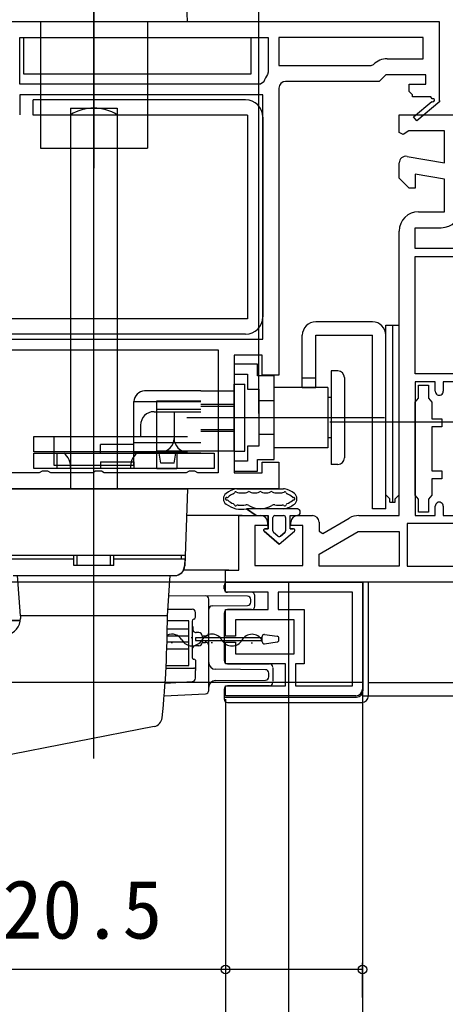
# Model space of a CAD drawing. Units: millimetres, scale not verified. Extents: x -525 to 525, y -783 to 779.
# Drawn here: x 198.2 to 261.9, y -621.9 to -474.4 of the extents above; entities that cross this region are included whole.
import ezdxf
from ezdxf.enums import TextEntityAlignment as Align

# ---------------------------------------------------------------- set-up
doc = ezdxf.new("R2010")
doc.units = ezdxf.units.MM
doc.header["$LTSCALE"] = 4
for name, color, linetype in [('0-2_YKK_11', 7, 'Continuous'), ('0-4_YKK_12', 2, 'Continuous'), ('0-5_YKK_13', 4, 'Continuous'), ('0-7_YKK_D', 6, 'Continuous')]:
    doc.layers.add(name, color=color, linetype=linetype)
doc.styles.add('ＭＳ ゴシック', font='')
doc.styles.get('ＭＳ ゴシック').set_extended_font_data('MS Gothic')

msp = doc.modelspace()

# ---------------------------------------------------------------- linework, layer by layer
at = {"layer": '0-2_YKK_11'}
for p, q in [((261.6, -547.3), (261.6, -548.7)), ((239.8, -548.7), (242, -548.7))]:
    msp.add_line(p, q, dxfattribs=at)
for points in [[(256.174, -494.915), (261.8, -495.907), (261.8, -491.1), (256.444, -491.1), (255.576, -491.642), (255, -491.323), (255, -488.7), (282.642, -488.7), (284.95, -444.648)], [(189.003, -474.698), (261.003, -474.698), (261.003, -486.564), (261.08, -486.698), (257.662, -489.603), (257.144, -488.993), (259.863, -486.682)], [(198.203, -477.098), (235.403, -477.098), (235.403, -482.331), (235.3, -482.634)], [(234.74, -483.739), (234.261, -484.098), (198.203, -484.098), (198.203, -477.098)], [(258.603, -477.098), (237.003, -477.098), (237.002, -481.298), (250.802, -481.298), (251.156, -481.151)], [(253.21, -480.298), (258.602, -480.298), (258.603, -477.098)], [(259.929, -486.304), (259.752, -485.998), (257.003, -485.998), (257.003, -485.698), (256.503, -485.198), (256.503, -484.098), (259.003, -484.098), (259.003, -482.698), (253.003, -482.698), (252.003, -483.698), (238.002, -483.698)], [(237.002, -484.698), (237.003, -527.698), (234.503, -527.698), (234.503, -524.698), (230.303, -524.698), (230.303, -542.298), (234.503, -542.298), (234.503, -540.698), (237.003, -540.698), (237.003, -544.698), (166.003, -544.698)], [(191.403, -522.298), (234.603, -522.298), (234.603, -485.698), (198.203, -485.698), (198.203, -488.698)], [(257.9, -503.2), (261.8, -503.2), (261.8, -498.344), (257.4, -497.569), (257.4, -499.7), (256.5, -499.7), (255, -498.2), (255, -495.9)], [(294.6, -508.7), (257.4, -508.7), (257.4, -505.6), (261.3, -505.6)], [(248.973, -548.7), (255, -548.7), (255, -506.1)], [(191.403, -523.898), (227.903, -523.898), (227.903, -542.298), (224.869, -542.298), (224.436, -542.048), (223.57, -542.048), (223.137, -542.298), (210.869, -542.298), (210.436, -542.048), (209.57, -542.048), (209.137, -542.298), (202.869, -542.298), (202.436, -542.048), (201.57, -542.048), (201.137, -542.298), (190.603, -542.298), (190.603, -536.389), (190.72, -536.067)], [(260.4, -530.1), (260.4, -528.7), (257.4, -528.7), (257.4, -548.7), (260.4, -548.7), (260.4, -547.3)], [(261.6, -548.7), (294.6, -548.7), (294.6, -528.7), (261.6, -528.7), (261.6, -530.1)], [(288.2, -557.7), (288.2, -554.8), (282.2, -554.8), (282.2, -557.2), (283.8, -557.2), (283.8, -558.7), (269, -558.7), (269, -571.608), (269.25, -571.904), (269.5, -572.2), (269.5, -573.7), (267, -573.7), (267, -558.7), (229, -558.7), (229, -556.9), (231, -556.9), (231, -548.7), (234.3, -548.7)], [(235.3, -549.7), (235.3, -550.2), (233.4, -550.2), (233.4, -556.2), (240.6, -556.2), (240.6, -550.2), (238.8, -550.2), (238.8, -549.7)], [(243, -549.7), (243, -551.045), (243.567, -551.373), (247.523, -549.089)], [(294.6, -549.9), (256.2, -549.9), (256.2, -556.3), (279.8, -556.3), (279.8, -555.3)], [(229, -558.7), (249.5, -558.7), (249.5, -574.7)], [(248.5, -575.7), (229, -575.7), (229, -574.2), (238, -574.2), (238, -570.9), (229, -570.9), (229, -567.65), (230.5, -567.65), (230.5, -569.4), (239.3, -569.4), (239.3, -564.3), (230.5, -564.3), (230.5, -566.75), (229, -566.75), (229, -562.8), (235.4, -562.8), (235.4, -560.2), (229, -560.2), (229, -558.7)]]:
    msp.add_lwpolyline(points, dxfattribs=at)
for points in [[(257.4, -509.9), (294.6, -509.9), (294.6, -527.5), (257.4, -527.5)], [(257.4, -545.658), (257.4, -531.742), (257.65, -531.446), (257.9, -531.15), (257.9, -529.2), (259.4, -529.2), (259.4, -531.15), (259.65, -531.446), (259.9, -531.742), (259.9, -534.2), (261.4, -534.2), (261.4, -535.4), (259.9, -535.4), (259.9, -542), (261.4, -542), (261.4, -543.2), (259.9, -543.2), (259.9, -545.658), (259.65, -545.954), (259.4, -546.25), (259.4, -548.2), (257.9, -548.2), (257.9, -546.25), (257.65, -545.954)], [(255, -556.3), (243, -556.3), (243, -554.471), (248.839, -551.1), (255, -551.1)], [(248, -574.2), (248, -560.2), (236.9, -560.2), (236.9, -562.8), (240.8, -562.8), (240.8, -570.9), (239.5, -570.9), (239.5, -574.2)]]:
    msp.add_lwpolyline(points, close=True, dxfattribs=at)
for centre, radius, start, end in [((253.21, -483.198), 2.9, 90.00001, 135.09912), ((238.002, -484.698), 3.4, 142.62992, 163.6173), ((238.002, -484.698), 1, 90.00001, 179.99999), ((260.054, -486.52), 0.25, 220.35704, 120.00003), ((256, -495.9), 1, 80.00002, 180), ((261.3, -502.7), 2.9, 270.00001, 359.99999), ((257.9, -506.1), 2.9, 90.00001, 179.99999), ((261, -530.1), 0.6, 179.99999, 0.00001), ((261, -547.3), 0.6, 359.99999, 180.00001), ((234.3, -549.7), 1, 0.00001, 89.99999), ((239.8, -549.7), 1, 90.00001, 179.99999), ((242, -549.7), 1, 0.00001, 89.99999), ((248.973, -551.6), 2.9, 89.99998, 119.99999), ((248.5, -574.7), 1, 270.00001, 359.99999)]:
    msp.add_arc(centre, radius, start, end, dxfattribs=at)
at = {"layer": '0-4_YKK_12'}
for p, q in [((209.305, -574.075), (209.305, -451.251)), ((209.305, -473.386), (209.305, -485.536)), ((231.5, -548.7), (223.166, -548.7)), ((229.5, -556.9), (222.73, -556.9)), ((229, -558.7), (220.655, -558.7)), ((98.5, -564.37), (198.291, -564.37)), ((198.278, -564.47), (98.5, -564.47)), ((223.5, -564.47), (220.303, -564.47)), ((223.5, -571.17), (223.5, -564.47)), ((220.292, -565.67), (223.5, -565.67)), ((220.254, -567.62), (223.5, -567.62)), ((220.275, -566.72), (223.5, -566.72)), ((223.871, -566.966), (224.071, -566.966)), ((229.871, -566.98), (230.071, -566.981)), ((220.223, -568.67), (223.5, -568.67)), ((220.869, -567.718), (221.069, -567.719)), ((226.869, -567.733), (227.069, -567.733)), ((232.869, -567.747), (233.069, -567.748)), ((220.119, -571.17), (223.5, -571.17)), ((250.4, -573.7), (267.5, -573.7))]:
    msp.add_line(p, q, dxfattribs=at)
for centre, start, end in [((220.968, -568.177), 29.06471, 113.69884), ((223.972, -566.507), 209.06471, 330.65963), ((226.968, -568.191), 29.06471, 150.65963), ((229.972, -566.522), 209.06471, 330.65963), ((232.968, -568.206), 29.06471, 150.65963)]:
    msp.add_arc(centre, 1.718, start, end, dxfattribs=at)
at = {"layer": '0-5_YKK_13'}
for p, q in [((209.305, -434.329), (209.305, -496.703)), ((223.305, -474.703), (222.902, -463.15)), ((195.305, -474.703), (223.305, -474.703)), ((201.305, -474.698), (201.305, -493.698)), ((217.305, -474.698), (217.305, -493.698)), ((232.003, -486.45), (200.202, -486.45)), ((200.202, -488.05), (200.202, -486.45)), ((200.202, -488.75), (200.202, -486.45)), ((205.805, -487.7), (205.805, -544.7)), ((205.805, -487.7), (212.805, -487.7)), ((212.805, -487.7), (212.805, -544.7)), ((232.303, -488.75), (200.202, -488.75)), ((209.305, -546.784), (209.305, -488.77)), ((232.303, -488.75), (232.303, -519.25)), ((234.603, -489.05), (234.603, -518.95)), ((201.305, -493.698), (217.305, -493.698)), ((232.303, -519.25), (193.603, -519.25)), ((251.003, -519.7), (242.503, -519.7)), ((253.003, -545.6), (253.003, -520.2)), ((253.003, -520.2), (254.003, -520.2)), ((254.003, -520.2), (255.003, -520.2)), ((254.003, -520.2), (254.003, -546.7)), ((254.003, -520.2), (254.003, -546.7)), ((254.003, -520.2), (254.003, -546.7)), ((255.003, -545.6), (255.003, -520.2)), ((232.003, -521.55), (193.603, -521.55)), ((240.503, -529.6), (240.503, -521.7)), ((251.003, -547.7), (251.003, -521.7)), ((253.003, -547.7), (253.003, -521.7)), ((244.803, -527.05), (244.803, -541.05)), ((244.803, -527.05), (244.803, -541.05)), ((245.803, -527.05), (244.803, -527.05)), ((231.905, -539.05), (231.905, -529.05)), ((240.503, -528.1), (242.503, -528.1)), ((246.803, -528.05), (246.803, -540.05)), ((209.305, -585.074), (209.305, -529.7)), ((225.305, -530.05), (216.905, -530.05)), ((225.305, -530.05), (230.305, -530.05)), ((244.303, -529.55), (236.303, -529.55)), ((242.503, -529.6), (240.503, -529.6)), ((215.305, -531.65), (225.305, -531.65)), ((218.705, -531.55), (225.305, -531.55)), ((218.705, -541.65), (218.705, -531.55)), ((225.305, -532.05), (230.305, -532.05)), ((225.305, -532.3), (230.305, -532.3)), ((236.303, -531.55), (234.003, -531.55)), ((244.803, -531.05), (244.303, -531.05)), ((218.305, -533.15), (225.305, -533.15)), ((218.705, -532.75), (225.305, -532.75)), ((221.305, -533.15), (221.305, -537.15)), ((216.305, -535.15), (216.305, -536.85)), ((237.502, -534.05), (223.218, -534.05)), ((252.812, -534.05), (230.812, -534.05)), ((266.614, -534.7), (244.614, -534.7)), ((225.305, -535.8), (230.305, -535.8)), ((225.305, -536.05), (230.305, -536.05)), ((236.275, -536.55), (233.975, -536.55)), ((200.305, -536.85), (215.305, -536.85)), ((200.305, -539.15), (200.305, -536.85)), ((203.305, -536.85), (203.305, -539.15)), ((215.305, -538.05), (210.305, -538.05)), ((210.305, -539.35), (210.305, -538.05)), ((215.305, -539.15), (215.305, -536.85)), ((215.305, -536.85), (216.305, -536.85)), ((215.305, -537.75), (225.305, -537.75)), ((215.305, -539.35), (215.305, -538.05)), ((216.305, -536.85), (223.305, -536.85)), ((244.803, -537.05), (244.303, -537.05)), ((210.305, -539.15), (200.305, -539.15)), ((203.305, -539.15), (203.305, -539.35)), ((203.305, -539.35), (203.305, -541.15)), ((203.805, -541.65), (203.805, -539.35)), ((223.305, -539.15), (210.305, -539.15)), ((215.305, -539.35), (215.305, -539.15)), ((215.305, -541.15), (215.305, -539.35)), ((225.305, -539.35), (215.305, -539.35)), ((221.705, -539.05), (218.705, -539.05)), ((219.305, -540.85), (219.055, -539.35)), ((221.305, -540.85), (221.555, -539.35)), ((221.705, -539.05), (221.705, -541.65)), ((225.305, -539.05), (221.705, -539.05)), ((230.305, -539.05), (225.305, -539.05)), ((227.305, -539.35), (227.305, -541.65)), ((230.275, -539.05), (231.875, -539.05)), ((210.305, -540.65), (210.305, -541.65)), ((210.305, -540.65), (215.305, -540.65)), ((215.305, -540.65), (215.305, -541.65)), ((221.305, -540.85), (219.305, -540.85)), ((245.803, -541.05), (244.803, -541.05)), ((227.305, -541.65), (200.305, -541.65)), ((203.305, -541.15), (215.305, -541.15)), ((218.705, -541.65), (221.705, -541.65)), ((195.305, -544.7), (223.305, -544.7)), ((205.805, -544.7), (212.805, -544.7)), ((223.305, -544.7), (222.902, -556.252)), ((230.709, -544.7), (237.691, -544.7)), ((230.988, -545.3), (231.991, -545.3)), ((233.049, -545.3), (233.671, -545.3)), ((234.729, -545.3), (235.351, -545.3)), ((236.409, -545.3), (237.412, -545.3)), ((253.603, -546.7), (254.403, -546.7)), ((239.701, -547.7), (232.151, -547.7)), ((253.003, -547.7), (251.003, -547.7)), ((233.6, -548.7), (235.4, -548.7)), ((233.6, -548.7), (235.4, -548.7)), ((235.4, -548.7), (235.4, -550.7)), ((235.4, -550.7), (235.4, -548.7)), ((236.1, -551), (236.1, -549)), ((236.1, -551), (236.1, -549)), ((236.4, -548.7), (237.7, -548.7)), ((236.4, -548.7), (237.7, -548.7)), ((238, -549), (238, -551)), ((238, -549), (238, -551)), ((238.7, -548.7), (239.7, -548.7)), ((238.7, -550.7), (238.7, -548.7)), ((238.7, -548.7), (239.7, -548.7)), ((238.7, -550.7), (238.7, -548.7)), ((234.771, -551.056), (237.05, -553)), ((237.05, -553), (234.771, -551.056)), ((235.4, -550.7), (234.902, -550.7)), ((234.902, -550.7), (235.4, -550.7)), ((236.855, -551.782), (236.205, -551.228)), ((236.855, -551.782), (236.205, -551.228)), ((237.05, -553), (239.329, -551.056)), ((237.05, -553), (239.329, -551.056)), ((237.895, -551.228), (237.245, -551.782)), ((237.245, -551.782), (237.895, -551.228)), ((239.198, -550.7), (238.7, -550.7)), ((238.7, -550.7), (239.198, -550.7)), ((222.956, -554.7), (195.655, -554.7)), ((195.705, -555.2), (206.305, -555.2)), ((206.305, -554.7), (196.205, -554.7)), ((206.305, -555.7), (206.305, -554.7)), ((206.305, -556.2), (206.305, -554.7)), ((206.805, -556.2), (206.805, -554.7)), ((211.805, -556.2), (211.805, -554.7)), ((212.305, -555.7), (212.305, -554.7)), ((212.305, -556.2), (212.305, -554.7)), ((222.405, -554.7), (212.305, -554.7)), ((212.305, -555.2), (222.905, -555.2)), ((222.405, -555.2), (222.405, -554.7)), ((222.905, -555.2), (222.869, -556.252)), ((212.305, -556.2), (206.305, -556.2)), ((197.208, -557.7), (221.403, -557.7)), ((197.241, -557.7), (221.37, -557.7)), ((220.305, -563.7), (220.725, -557.7)), ((249.6, -574.9), (249.6, -558.7)), ((228.8, -559.7), (228.8, -559.2)), ((232.9, -560.2), (229.3, -560.2)), ((232.304, -560.775), (226.004, -560.72)), ((226.5, -565.334), (226.5, -561.22)), ((232.8, -561.669), (232.8, -561.275)), ((233.4, -562.3), (233.4, -560.7)), ((220.374, -562.72), (224, -562.72)), ((224.5, -563.92), (224.5, -563.22)), ((226.996, -562.216), (232.304, -562.169)), ((232.9, -562.8), (229.3, -562.8)), ((198.305, -563.7), (198.305, -564.103)), ((220.305, -563.7), (198.305, -563.7)), ((224, -564.512), (224, -569.921)), ((228.8, -563.3), (228.8, -570.4)), ((224.127, -565.334), (224.092, -565.72)), ((226.5, -566.246), (226.5, -565.334)), ((234.504, -567), (224.504, -567)), ((224.522, -566.22), (224.593, -566.22)), ((224.593, -566.22), (224.592, -566.22)), ((225, -566.22), (224.593, -566.22)), ((225.5, -566.72), (225.5, -566.744)), ((226, -566.744), (225.5, -566.744)), ((225.5, -566.744), (225.5, -567)), ((225.5, -567.4), (225.5, -567.696)), ((226, -566.744), (226, -567)), ((226, -567.4), (226, -567.696)), ((226.5, -567.043), (226.5, -566.246)), ((234.504, -567.605), (234.504, -566.795)), ((234.846, -566.498), (236.746, -566.765)), ((234.846, -567.902), (236.746, -567.635)), ((237.004, -567.338), (237.004, -567.062)), ((224.593, -568.22), (224.522, -568.22)), ((225.5, -567.696), (225.5, -567.72)), ((225.5, -567.696), (226, -567.696)), ((226.5, -569.106), (226.5, -568.194)), ((226.5, -574.89), (226.5, -569.106)), ((224.567, -571.853), (224.567, -570.52)), ((220.1, -571.553), (224.267, -571.553)), ((224.503, -571.917), (224.567, -571.853)), ((224.503, -573.076), (224.503, -571.917)), ((235.004, -571.794), (227.491, -571.729)), ((229.3, -570.9), (235.6, -570.9)), ((236.1, -571.5), (236.1, -573.5)), ((219.966, -573.789), (224.029, -573.576)), ((227.491, -573.411), (235.004, -573.346)), ((235.5, -572.846), (235.5, -572.294)), ((228.8, -574.7), (228.8, -576.2)), ((235.6, -574.2), (229.3, -574.2)), ((219.823, -575.715), (226.026, -575.39)), ((228.8, -575.9), (248.6, -575.9)), ((229.3, -576.7), (249.4, -576.7)), ((218.319, -580.313), (194.114, -585.042))]:
    msp.add_line(p, q, dxfattribs=at)
for points in [[(232.805, -477.098), (232.805, -482.598), (198.805, -482.598), (198.805, -477.098)], [(236.303, -540.3), (236.303, -527.8), (233.803, -527.8), (233.803, -526.05), (230.303, -526.05), (230.303, -527.55), (232.303, -527.55), (232.303, -529.8), (234.003, -529.8), (234.003, -538.3), (232.303, -538.3), (232.303, -540.55), (230.303, -540.55), (230.303, -542.05), (233.803, -542.05), (233.803, -540.3)], [(238.5, -558.7), (249.5, -558.7), (249.5, -631.9), (238.5, -631.9)]]:
    msp.add_lwpolyline(points, close=True, dxfattribs=at)
for points in [[(242.503, -529.6), (242.503, -521.7), (251.003, -521.7)], [(230.305, -539.05), (230.305, -529.05), (231.905, -529.05)], [(244.303, -529.55), (244.303, -538.55), (236.303, -538.55)], [(225.305, -539.35), (215.305, -539.35), (215.305, -531.65)], [(200.305, -541.65), (200.305, -539.35), (227.305, -539.35)], [(253.603, -546.7), (253.603, -546.2), (253.003, -545.6)], [(254.403, -546.7), (254.403, -546.2), (255.003, -545.6)], [(232.151, -547.7), (233.6, -548.7), (232.151, -547.7)], [(220.305, -563.7), (198.305, -563.7), (197.886, -557.7)], [(250.4, -575.7), (250.4, -558.7), (229.3, -558.7)], [(226.004, -560.72), (226, -560.72), (220.51, -560.768)], [(224.504, -567), (224.504, -567.4), (234.504, -567.4)], [(226.5, -568.194), (226.5, -567.398), (226.5, -567.043)], [(225, -568.22), (224.593, -568.22), (224.592, -568.22)]]:
    msp.add_lwpolyline(points, dxfattribs=at)
for centre, radius, start, end in [((232.003, -489.05), 2.6, 0, 90), ((209.305, -494.325), 6.625, 58.10921, 121.89079), ((232.003, -518.95), 2.6, 270, 0), ((242.503, -521.7), 2, 90, 180), ((251.003, -521.7), 2, 0, 90), ((245.803, -528.05), 1, 0, 90), ((216.905, -531.65), 1.6, 90, 180), ((218.305, -535.15), 2, 90, 180), ((219.305, -537.15), 2, 270, 0), ((223.305, -537.15), 2, 180, 270), ((203.322, -541.363), 2.5, 353.39282, 53.60431), ((217.289, -541.363), 2.5, 126.39569, 186.60718), ((245.803, -540.05), 1, 270, 0), ((229.699, -546.2), 1, 127.38277, 232.61723), ((231.399, -548.425), 3.8, 102.43989, 127.38277), ((231.399, -548.425), 3.2, 112.8033, 128.87367), ((230.042, -545.198), 0.3, 292.8033, 342.58405), ((230.519, -545.348), 0.2, 54.106, 162.58405), ((230.709, -545.3), 0.6, 90, 102.43989), ((230.988, -544.7), 0.6, 234.106, 270), ((231.991, -544.7), 0.6, 270, 311.40962), ((232.52, -545.3), 0.2, 48.59038, 131.40962), ((233.049, -544.7), 0.6, 228.59038, 270), ((233.671, -544.7), 0.6, 270, 311.40962), ((234.2, -545.3), 0.2, 48.59038, 131.40962), ((234.729, -544.7), 0.6, 228.59038, 270), ((235.351, -544.7), 0.6, 270, 311.40962), ((235.88, -545.3), 0.2, 48.59038, 131.40962), ((236.409, -544.7), 0.6, 228.59038, 270), ((237.412, -544.7), 0.6, 270, 305.89399), ((237.691, -545.3), 0.6, 77.56012, 90), ((237.881, -545.348), 0.2, 17.41595, 125.89399), ((237.001, -548.425), 3.8, 52.61723, 77.56012), ((238.358, -545.198), 0.3, 197.41595, 247.1967), ((237.001, -548.425), 3.2, 51.12634, 67.1967), ((238.701, -546.2), 1, 307.38277, 52.61723), ((229.199, -546.2), 0.2, 89.61392, 270.38608), ((231.399, -543.975), 3.8, 232.61723, 281.41207), ((229.202, -545.7), 0.3, 269.61392, 308.87367), ((229.202, -546.7), 0.3, 51.12633, 90.38608), ((231.399, -543.975), 3.2, 231.12633, 247.1967), ((230.042, -547.202), 0.3, 17.41595, 67.1967), ((237.001, -543.975), 3.8, 281.41207, 307.38277), ((238.358, -547.202), 0.3, 112.8033, 162.58405), ((237.001, -543.975), 3.2, 292.8033, 308.87367), ((239.198, -545.7), 0.3, 231.12634, 270.38612), ((239.198, -546.7), 0.3, 89.61393, 128.87367), ((239.201, -546.2), 0.2, 269.61393, 90.38612), ((230.519, -547.052), 0.2, 197.41595, 310.68193), ((230.845, -547.431), 0.3, 80.90118, 130.68193), ((231.399, -543.975), 3.2, 260.90118, 281.41207), ((232.151, -547.7), 0.6, 57.36313, 101.41207), ((234.2, -544.5), 3.2, 237.36313, 302.63687), ((236.249, -547.7), 0.6, 78.58793, 122.63687), ((237.001, -543.975), 3.2, 258.58793, 279.09882), ((237.555, -547.431), 0.3, 49.31808, 99.09882), ((237.881, -547.052), 0.2, 229.31808, 342.58405), ((239.7, -548.2), 0.5, 270, 90.11459), ((239.701, -548.2), 0.5, 270.11462, 89.88538), ((236.4, -549), 0.3, 90, 180), ((236.4, -549), 0.3, 90, 180), ((237.7, -549), 0.3, 0, 90), ((237.7, -549), 0.3, 0, 90), ((239.7, -548.2), 0.5, 270.00002, 270.11467), ((234.902, -550.902), 0.202, 90.00003, 229.53622), ((234.902, -550.902), 0.202, 90, 229.53619), ((236.4, -551), 0.3, 180, 229.53619), ((236.4, -551), 0.3, 180, 229.53619), ((237.7, -551), 0.3, 310.46381, 0), ((237.7, -551), 0.3, 310.46381, 0), ((239.198, -550.902), 0.202, 310.46381, 90), ((239.198, -550.902), 0.202, 310.46381, 90), ((237.05, -551.554), 0.3, 229.53619, 310.46381), ((237.05, -551.554), 0.3, 229.53619, 310.46381), ((221.37, -556.2), 1.5, 270, 358), ((221.403, -556.2), 1.5, 270, 358), ((229.3, -559.2), 0.5, 90, 180), ((229.3, -559.7), 0.5, 180, 270), ((232.9, -560.7), 0.5, 0, 90), ((226, -561.22), 0.5, 0, 89.5), ((232.3, -561.275), 0.5, 0, 89.5), ((232.3, -561.669), 0.5, 270.5, 0), ((227, -562.716), 0.5, 90.5, 180), ((229.3, -563.3), 0.5, 90, 180), ((232.9, -562.3), 0.5, 270, 0), ((195.805, -564.103), 2.5, 280.59956, 0), ((70.305, -563.7), 150, 354.14801, 0), ((225, -566.72), 0.5, 0, 90), ((226.001, -566.245), 0.499, 269.86814, 359.86749), ((234.804, -566.795), 0.3, 82, 180), ((234.804, -567.605), 0.3, 180, 278), ((236.704, -567.062), 0.3, 0, 82), ((236.704, -567.338), 0.3, 278, 0), ((224.522, -568.72), 0.5, 90.00106, 180.00113), ((225, -567.72), 0.5, 270, 0), ((226.001, -568.195), 0.499, 0.13256, 90.13181), ((229.3, -570.4), 0.5, 180, 270), ((227.5, -570.729), 1, 180, 269.5), ((235, -572.294), 0.5, 0, 89.5), ((235.6, -571.4), 0.5, 0, 90), ((224.003, -573.076), 0.5, 273.00166, 359.99834), ((227.5, -574.411), 1, 90.5, 180), ((235, -572.846), 0.5, 270.5, 0), ((226, -574.89), 0.5, 273, 0), ((229.3, -574.7), 0.5, 90, 180), ((235.6, -573.7), 0.5, 270, 0), ((248.6, -574.9), 1, 270, 0), ((229.3, -576.2), 0.5, 180, 270), ((249.4, -575.7), 1, 270, 0), ((218.031, -578.841), 1.5, 281.05459, 354.14801)]:
    msp.add_arc(centre, radius, start, end, dxfattribs=at)
for centre, major_axis, ratio, start_param, end_param in [((224, -563.22), (-0.354, -0.354), 0.999924, 2.3562326, 3.9269527), ((224.3, -564.512), (-0.212, 0.212), 0.999924, 5.6652293, 7.0685454), ((224.2, -563.92), (-0.212, 0.212), 0.999924, 2.5236367, 3.9269527), ((224.592, -565.72), (-0.337, 0.369), 0.999579, 0.8308003, 2.4007602), ((224.3, -569.921), (-0.212, -0.212), 0.999924, 5.4978252, 7.0138864), ((224.267, -570.52), (-0.212, -0.212), 0.999924, 2.3562326, 3.8722937), ((224.267, -571.853), (-0.212, -0.212), 0.999924, 2.3562326, 3.9269527)]:
    msp.add_ellipse(centre, major_axis=major_axis, ratio=ratio, start_param=start_param, end_param=end_param, dxfattribs=at)
at = {"layer": '0-7_YKK_D'}
for p, q in [((234, -533.4), (234, -191.737)), ((234, -533.4), (234, -291.31)), ((228.5, -558.7), (126.003, -558.7)), ((249.6, -573.7), (126.003, -573.7)), ((229, -576.2), (229, -617.7)), ((229, -576.2), (229, -699.7)), ((229, -576.2), (229, -699.7)), ((249.5, -575.7), (363.5, -575.7)), ((229, -577.2), (229, -679.7)), ((249.5, -620.9), (249.5, -615.7))]:
    msp.add_line(p, q, dxfattribs=at)
msp.add_lwpolyline([(249.5, -616.7), (229, -616.7), (194.495, -616.7)], dxfattribs=at)
for centre in [(229, -616.7), (249.5, -616.7)]:
    msp.add_circle(centre, 0.637, dxfattribs=at)

# ---------------------------------------------------------------- texts
at = {"layer": '0-7_YKK_D', "style": 'ＭＳ ゴシック'}
msp.add_text('20.5', height=8.798, dxfattribs=at).set_placement((195.609, -614.7), align=Align.BOTTOM_LEFT)

doc.saveas('drawing.dxf')
